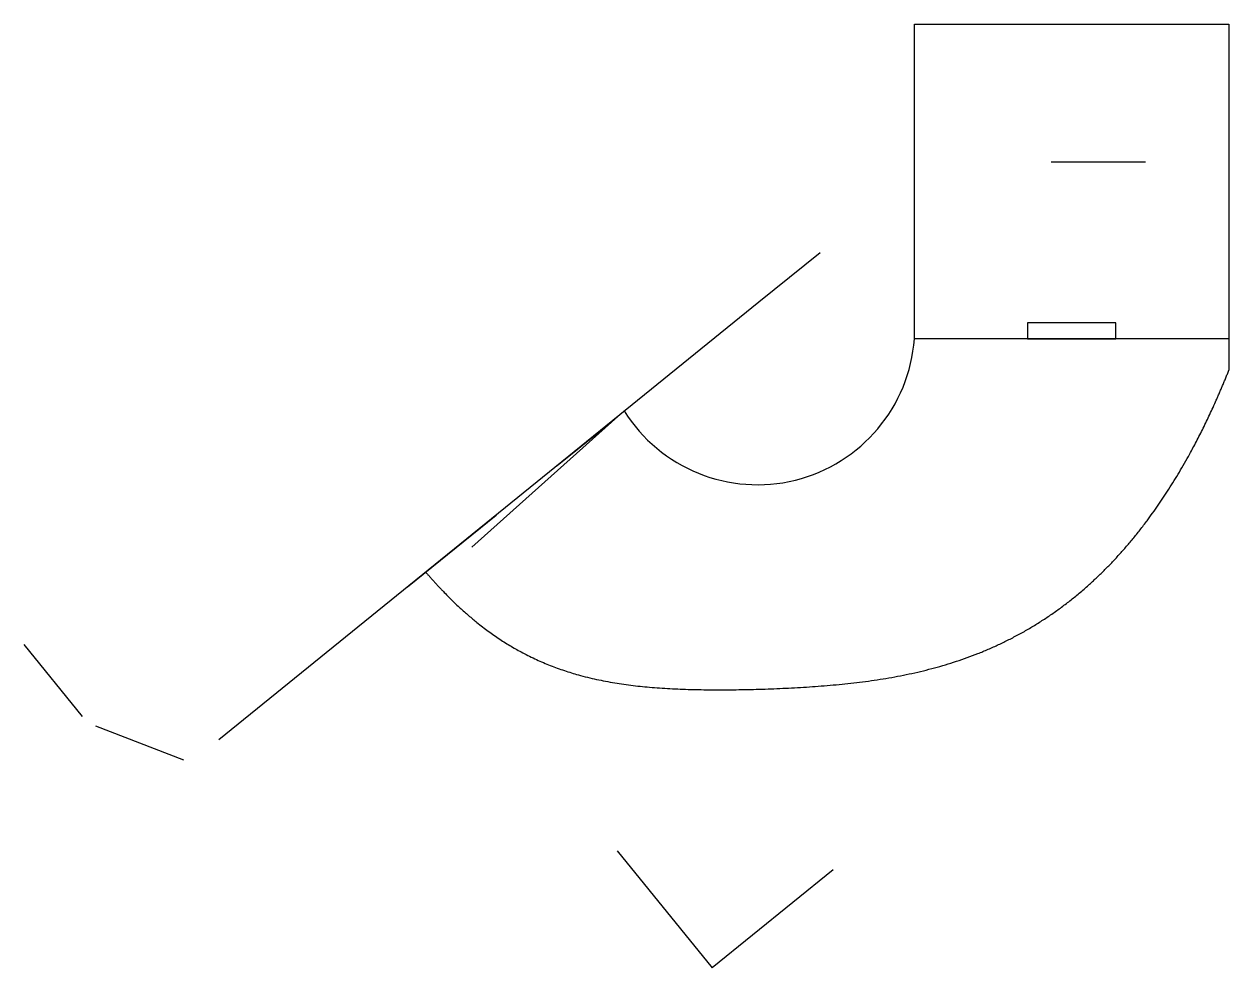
# Model space of a CAD drawing. Header units: millimetres. Extents: x -32.7 to 43.9, y -18.9 to 41.1.
import ezdxf

# ---------------------------------------------------------------- set-up
doc = ezdxf.new("R2010")
doc.units = ezdxf.units.MM
doc.layers.get('0').update_dxf_attribs({"linetype": 'CONTINUOUS'})

msp = doc.modelspace()

# ---------------------------------------------------------------- linework, layer by layer
for p, q in [((23.93, 41.06), (43.93, 41.06)), ((23.93, 21.06), (23.93, 41.06)), ((43.93, 41.06), (43.93, 21.06)), ((32.63, 32.313), (38.63, 32.313)), ((17.93, 26.521), (14.044, 23.375)), ((14.044, 23.375), (-20.298, -4.437)), ((43.93, 21.06), (23.93, 21.06)), ((43.93, 21.06), (43.93, 19.06)), ((-4.2, 7.8), (5.474, 16.478)), ((1.222, 12.99), (4.33, 15.508)), ((-8.305, 5.276), (-2.664, 9.844)), ((-28.965, -2.965), (-32.679, 1.621)), ((-22.526, -5.724), (-28.127, -3.574)), ((5.032, -11.488), (11.066, -18.94)), ((18.762, -12.707), (11.066, -18.94))]:
    msp.add_line(p, q)
msp.add_lwpolyline([(31.13, 21.06), (36.73, 21.06), (36.73, 22.06), (31.13, 22.06)], close=True)
msp.add_arc((13.955, 21.776), 10, 211.99032, 355.89809)
msp.add_open_spline([(-7.139, 6.22), (-6.183, 5.102), (-4.255, 3.117), (-1.316, 0.891), (2.73, -0.737), (8.149, -1.348), (13.994, -1.279), (20.211, -1.011), (26.28, 0.07), (31.802, 2.506), (36.637, 6.42), (39.914, 10.755), (42.046, 14.658), (43.326, 17.545), (43.93, 19.06)], degree=5)

doc.saveas('drawing.dxf')
